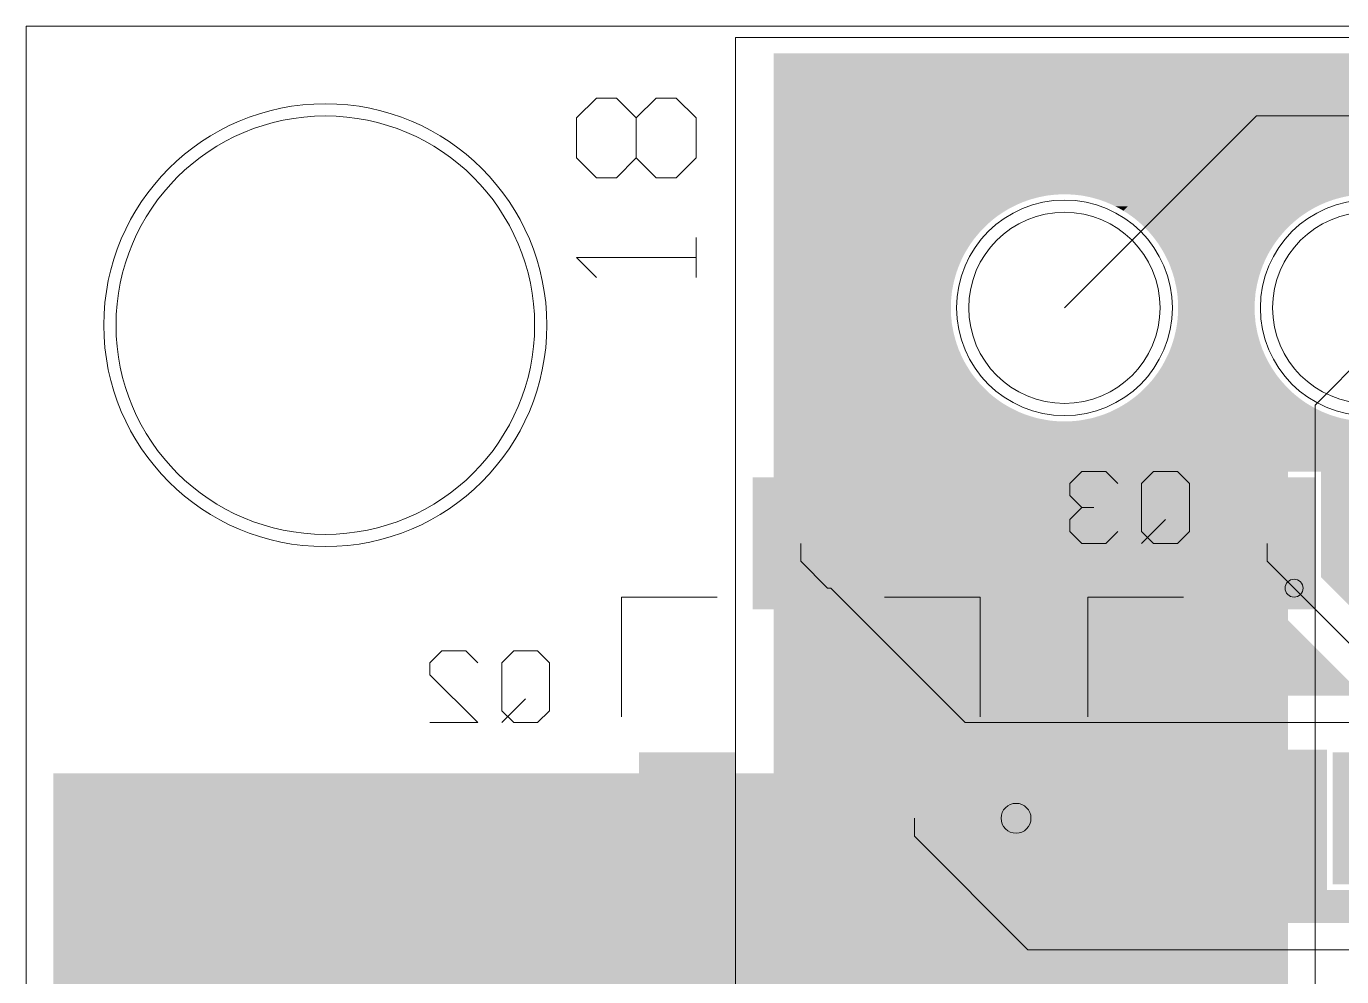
# Model space of a CAD drawing. Header units: millimetres. Extents: x 0 to 210, y 0 to 297.
# Drawn here: x 78.56 to 89.56, y 222.2 to 230.15 of the extents above; entities that cross this region are included whole.
import ezdxf

# ---------------------------------------------------------------- set-up
doc = ezdxf.new("R2010")
doc.units = ezdxf.units.MM
for name, pattern in [('K5LT32768', [0]), ('K5LT32769', [0]), ('K5LT32770', [0]), ('K5LT32771', [0]), ('K5LT32772', [0]), ('K5LT32773', [0]), ('K5LT32774', [0]), ('K5LT32775', [0])]:
    doc.linetypes.add(name, pattern=pattern)

# ---------------------------------------------------------------- blocks, each defined once
blk = doc.blocks.new('U0')
at = {"color": 7, "linetype": 'K5LT32768', "lineweight": 18}
blk.add_circle((89.165, 225.448), 0.0751, dxfattribs=at)
blk = doc.blocks.new('U24')
at = {"color": 7, "linetype": 'K5LT32768', "lineweight": 18}
blk.add_circle((87.245, 227.793), 0.8, dxfattribs=at)
blk = doc.blocks.new('U25')
at = {"color": 7, "linetype": 'K5LT32768', "lineweight": 18}
blk.add_circle((89.785, 227.793), 0.8, dxfattribs=at)
blk = doc.blocks.new('U36')
at = {"color": 7, "linetype": 'K5LT32768', "lineweight": 18}
blk.add_circle((81.065, 227.648), 1.75, dxfattribs=at)
blk = doc.blocks.new('U71')
blk.add_hatch(color=7).paths.add_polyline_path([(85.34, 226.273), (85.34, 225.373), (84.74, 225.373), (84.74, 226.273)])
blk = doc.blocks.new('U72')
blk.add_hatch(color=7).paths.add_polyline_path([(84.39, 223.973), (84.39, 223.073), (83.79, 223.073), (83.79, 223.973)])
blk = doc.blocks.new('U73')
blk.add_hatch(color=7).paths.add_polyline_path([(86.29, 223.973), (86.29, 223.073), (85.69, 223.073), (85.69, 223.973)])
blk = doc.blocks.new('U74')
blk.add_hatch(color=7).paths.add_polyline_path([(89.24, 226.273), (89.24, 225.373), (88.64, 225.373), (88.64, 226.273)])
blk = doc.blocks.new('U75')
blk.add_hatch(color=7).paths.add_polyline_path([(88.29, 223.973), (88.29, 223.073), (87.69, 223.073), (87.69, 223.973)])
blk = doc.blocks.new('U155')
at = {"color": 1, "linetype": 'K5LT32771', "lineweight": 18, "true_color": 0xff0000}
blk.add_circle((87.245, 227.793), 0.902, dxfattribs=at)
blk = doc.blocks.new('U156')
at = {"color": 1, "linetype": 'K5LT32771', "lineweight": 18, "true_color": 0xff0000}
blk.add_circle((89.785, 227.793), 0.902, dxfattribs=at)
blk = doc.blocks.new('U167')
at = {"color": 1, "linetype": 'K5LT32771', "lineweight": 18, "true_color": 0xff0000}
blk.add_circle((81.065, 227.648), 1.852, dxfattribs=at)
blk = doc.blocks.new('U174')
at = {"true_color": 0xff0000}
blk.add_hatch(color=1, dxfattribs=at).paths.add_polyline_path([(85.442, 226.375), (85.442, 225.271), (84.639, 225.271), (84.639, 226.375)])
blk = doc.blocks.new('U175')
at = {"true_color": 0xff0000}
blk.add_hatch(color=1, dxfattribs=at).paths.add_polyline_path([(84.491, 224.075), (84.491, 222.971), (83.688, 222.971), (83.688, 224.075)])
blk = doc.blocks.new('U176')
at = {"true_color": 0xff0000}
blk.add_hatch(color=1, dxfattribs=at).paths.add_polyline_path([(86.392, 224.075), (86.392, 222.971), (85.588, 222.971), (85.588, 224.075)])
blk = doc.blocks.new('U177')
at = {"true_color": 0xff0000}
blk.add_hatch(color=1, dxfattribs=at).paths.add_polyline_path([(89.342, 226.375), (89.342, 225.271), (88.538, 225.271), (88.538, 226.375)])
blk = doc.blocks.new('U178')
at = {"true_color": 0xff0000}
blk.add_hatch(color=1, dxfattribs=at).paths.add_polyline_path([(88.392, 224.075), (88.392, 222.971), (87.588, 222.971), (87.588, 224.075)])
blk = doc.blocks.new('U179')
at = {"true_color": 0xff0000}
blk.add_hatch(color=1, dxfattribs=at).paths.add_polyline_path([(90.292, 224.075), (90.292, 222.971), (89.488, 222.971), (89.488, 224.075)])
blk = doc.blocks.new('U257')
at = {"color": 3, "linetype": 'K5LT32773', "lineweight": 18, "true_color": 0x00ff00}
blk.add_circle((87.245, 227.793), 0.8, dxfattribs=at)
blk = doc.blocks.new('U258')
at = {"color": 3, "linetype": 'K5LT32773', "lineweight": 18, "true_color": 0x00ff00}
blk.add_circle((89.785, 227.793), 0.8, dxfattribs=at)
blk = doc.blocks.new('U269')
at = {"color": 3, "linetype": 'K5LT32773', "lineweight": 18, "true_color": 0x00ff00}
blk.add_circle((81.065, 227.648), 1.75, dxfattribs=at)
blk = doc.blocks.new('U321')
at = {"color": 1, "linetype": 'K5LT32771', "lineweight": 18, "true_color": 0xff0000}
blk.add_circle((87.245, 227.793), 0.902, dxfattribs=at)
blk = doc.blocks.new('U322')
at = {"color": 1, "linetype": 'K5LT32771', "lineweight": 18, "true_color": 0xff0000}
blk.add_circle((89.785, 227.793), 0.902, dxfattribs=at)
blk = doc.blocks.new('U333')
at = {"color": 1, "linetype": 'K5LT32771', "lineweight": 18, "true_color": 0xff0000}
blk.add_circle((81.065, 227.648), 1.852, dxfattribs=at)

msp = doc.modelspace()

# ---------------------------------------------------------------- hatches: boundary and pattern name
for points in [[(84.815, 229.869), (84.815, 229.923), (133.283, 229.923), (133.336, 229.869)], [(84.815, 229.623), (84.815, 229.869), (133.336, 229.869), (133.334, 229.623)], [(84.815, 229.622), (84.815, 229.623), (88.838, 229.623), (88.825, 229.622)], [(84.815, 229.623), (84.815, 229.623), (88.85, 229.623), (88.838, 229.623)], [(84.815, 229.62), (84.815, 229.622), (88.825, 229.622), (88.812, 229.62)], [(84.815, 229.617), (84.815, 229.62), (88.812, 229.62), (88.8, 229.617)], [(84.815, 229.614), (84.815, 229.617), (88.8, 229.617), (88.788, 229.614)], [(84.815, 229.61), (84.815, 229.614), (88.788, 229.614), (88.776, 229.61)], [(84.815, 229.606), (84.815, 229.61), (88.776, 229.61), (88.764, 229.606)], [(84.815, 229.601), (84.815, 229.606), (88.764, 229.606), (88.753, 229.601)], [(84.815, 229.595), (84.815, 229.601), (88.753, 229.601), (88.741, 229.595)], [(84.815, 229.589), (84.815, 229.595), (88.741, 229.595), (88.731, 229.589)], [(84.815, 229.582), (84.815, 229.589), (88.731, 229.589), (88.72, 229.582)], [(84.815, 229.574), (84.815, 229.582), (88.72, 229.582), (88.71, 229.574)], [(84.815, 229.566), (84.815, 229.574), (88.71, 229.574), (88.7, 229.566)], [(84.815, 229.557), (84.815, 229.566), (88.7, 229.566), (88.691, 229.557)], [(84.815, 228.743), (84.815, 229.557), (88.691, 229.557), (87.876, 228.743)], [(88.513, 228.743), (88.944, 229.173), (100.787, 229.173), (101.217, 228.743)], [(84.815, 228.742), (84.815, 228.743), (87.232, 228.743), (87.205, 228.742)], [(84.815, 228.74), (84.815, 228.742), (87.205, 228.742), (87.179, 228.74)], [(84.815, 228.738), (84.815, 228.74), (87.179, 228.74), (87.152, 228.738)], [(84.815, 228.735), (84.815, 228.738), (87.152, 228.738), (87.125, 228.735)], [(84.815, 228.732), (84.815, 228.735), (87.125, 228.735), (87.099, 228.732)], [(84.815, 228.727), (84.815, 228.732), (87.099, 228.732), (87.073, 228.727)], [(84.815, 228.722), (84.815, 228.727), (87.073, 228.727), (87.047, 228.722)], [(84.815, 228.716), (84.815, 228.722), (87.047, 228.722), (87.021, 228.716)], [(84.815, 228.709), (84.815, 228.716), (87.021, 228.716), (86.995, 228.709)], [(84.815, 228.702), (84.815, 228.709), (86.995, 228.709), (86.969, 228.702)], [(84.815, 228.694), (84.815, 228.702), (86.969, 228.702), (86.944, 228.694)], [(84.815, 228.685), (84.815, 228.694), (86.944, 228.694), (86.919, 228.685)], [(84.815, 228.676), (84.815, 228.685), (86.919, 228.685), (86.894, 228.676)], [(84.815, 228.665), (84.815, 228.676), (86.894, 228.676), (86.869, 228.665)], [(84.815, 228.655), (84.815, 228.665), (86.869, 228.665), (86.845, 228.655)], [(84.815, 228.643), (84.815, 228.655), (86.845, 228.655), (86.821, 228.643)], [(87.285, 228.742), (87.259, 228.743), (87.876, 228.743), (87.876, 228.742)], [(87.312, 228.74), (87.285, 228.742), (87.876, 228.742), (87.874, 228.74)], [(87.338, 228.738), (87.312, 228.74), (87.874, 228.74), (87.872, 228.738)], [(87.365, 228.735), (87.338, 228.738), (87.872, 228.738), (87.869, 228.735)], [(87.391, 228.732), (87.365, 228.735), (87.869, 228.735), (87.865, 228.732)], [(87.417, 228.727), (87.391, 228.732), (87.865, 228.732), (87.861, 228.727)], [(87.443, 228.722), (87.417, 228.727), (87.861, 228.727), (87.856, 228.722)], [(87.47, 228.716), (87.443, 228.722), (87.856, 228.722), (87.85, 228.716)], [(87.495, 228.709), (87.47, 228.716), (87.85, 228.716), (87.843, 228.709)], [(87.521, 228.702), (87.495, 228.709), (87.843, 228.709), (87.836, 228.702)], [(87.546, 228.694), (87.521, 228.702), (87.836, 228.702), (87.828, 228.694)], [(87.571, 228.685), (87.546, 228.694), (87.828, 228.694), (87.819, 228.685)], [(87.596, 228.676), (87.571, 228.685), (87.819, 228.685), (87.809, 228.676)], [(87.621, 228.665), (87.596, 228.676), (87.809, 228.676), (87.799, 228.665)], [(87.645, 228.655), (87.621, 228.665), (87.799, 228.665), (87.788, 228.655)], [(87.669, 228.643), (87.645, 228.655), (87.788, 228.655), (87.777, 228.643)], [(88.413, 228.643), (88.425, 228.655), (89.385, 228.655), (89.361, 228.643)], [(88.425, 228.655), (88.436, 228.665), (89.409, 228.665), (89.385, 228.655)], [(88.436, 228.665), (88.446, 228.676), (89.434, 228.676), (89.409, 228.665)], [(88.446, 228.676), (88.456, 228.685), (89.459, 228.685), (89.434, 228.676)], [(88.456, 228.685), (88.465, 228.694), (89.484, 228.694), (89.459, 228.685)], [(88.465, 228.694), (88.473, 228.702), (89.509, 228.702), (89.484, 228.694)], [(88.473, 228.702), (88.48, 228.709), (89.535, 228.709), (89.509, 228.702)], [(88.48, 228.709), (88.487, 228.716), (89.561, 228.716), (89.535, 228.709)], [(88.487, 228.716), (88.492, 228.722), (89.587, 228.722), (89.561, 228.716)], [(88.492, 228.722), (88.498, 228.727), (89.613, 228.727), (89.587, 228.722)], [(88.498, 228.727), (88.502, 228.732), (89.639, 228.732), (89.613, 228.727)], [(88.502, 228.732), (88.506, 228.735), (89.665, 228.735), (89.639, 228.732)], [(88.506, 228.735), (88.509, 228.738), (89.692, 228.738), (89.665, 228.735)], [(88.509, 228.738), (88.511, 228.74), (89.719, 228.74), (89.692, 228.738)], [(88.511, 228.74), (88.513, 228.742), (89.745, 228.742), (89.719, 228.74)], [(88.513, 228.742), (88.513, 228.743), (89.772, 228.743), (89.745, 228.742)], [(84.815, 228.631), (84.815, 228.643), (86.821, 228.643), (86.797, 228.631)], [(84.815, 228.618), (84.815, 228.631), (86.797, 228.631), (86.774, 228.618)], [(84.815, 228.604), (84.815, 228.618), (86.774, 228.618), (86.751, 228.604)], [(84.815, 228.59), (84.815, 228.604), (86.751, 228.604), (86.728, 228.59)], [(84.815, 228.575), (84.815, 228.59), (86.728, 228.59), (86.706, 228.575)], [(84.815, 228.56), (84.815, 228.575), (86.706, 228.575), (86.684, 228.56)], [(84.815, 228.544), (84.815, 228.56), (86.684, 228.56), (86.663, 228.544)], [(84.815, 228.527), (84.815, 228.544), (86.663, 228.544), (86.642, 228.527)], [(87.693, 228.631), (87.669, 228.643), (87.777, 228.643), (87.764, 228.631)], [(87.716, 228.618), (87.693, 228.631), (87.764, 228.631), (87.752, 228.618)], [(87.739, 228.605), (87.716, 228.618), (87.752, 228.618)], [(88.298, 228.527), (88.314, 228.544), (89.203, 228.544), (89.182, 228.527)], [(88.314, 228.544), (88.33, 228.56), (89.224, 228.56), (89.203, 228.544)], [(88.33, 228.56), (88.346, 228.575), (89.246, 228.575), (89.224, 228.56)], [(88.346, 228.575), (88.361, 228.59), (89.268, 228.59), (89.246, 228.575)], [(88.361, 228.59), (88.375, 228.604), (89.291, 228.604), (89.268, 228.59)], [(88.375, 228.604), (88.388, 228.618), (89.314, 228.618), (89.291, 228.604)], [(88.388, 228.618), (88.401, 228.631), (89.337, 228.631), (89.314, 228.618)], [(88.401, 228.631), (88.413, 228.643), (89.361, 228.643), (89.337, 228.631)], [(84.815, 228.51), (84.815, 228.527), (86.642, 228.527), (86.622, 228.51)], [(84.815, 228.492), (84.815, 228.51), (86.622, 228.51), (86.602, 228.492)], [(84.815, 228.474), (84.815, 228.492), (86.602, 228.492), (86.583, 228.474)], [(84.815, 228.455), (84.815, 228.474), (86.583, 228.474), (86.564, 228.455)], [(84.815, 228.436), (84.815, 228.455), (86.564, 228.455), (86.546, 228.436)], [(84.815, 228.416), (84.815, 228.436), (86.546, 228.436), (86.528, 228.416)], [(88.186, 228.416), (88.206, 228.436), (89.086, 228.436), (89.068, 228.416)], [(88.206, 228.436), (88.226, 228.455), (89.104, 228.455), (89.086, 228.436)], [(88.226, 228.455), (88.245, 228.474), (89.123, 228.474), (89.104, 228.455)], [(88.245, 228.474), (88.263, 228.492), (89.142, 228.492), (89.123, 228.474)], [(88.263, 228.492), (88.281, 228.51), (89.162, 228.51), (89.142, 228.492)], [(88.281, 228.51), (88.298, 228.527), (89.182, 228.527), (89.162, 228.51)], [(84.815, 228.395), (84.815, 228.416), (86.528, 228.416), (86.511, 228.395)], [(84.815, 228.375), (84.815, 228.395), (86.511, 228.395), (86.494, 228.375)], [(84.815, 228.353), (84.815, 228.375), (86.494, 228.375), (86.478, 228.353)], [(84.815, 228.332), (84.815, 228.353), (86.478, 228.353), (86.462, 228.332)], [(84.815, 228.309), (84.815, 228.332), (86.462, 228.332), (86.448, 228.309)], [(88.08, 228.309), (88.102, 228.332), (89.003, 228.332), (88.988, 228.309)], [(88.102, 228.332), (88.124, 228.353), (89.018, 228.353), (89.003, 228.332)], [(88.124, 228.353), (88.145, 228.375), (89.034, 228.375), (89.018, 228.353)], [(88.145, 228.375), (88.166, 228.395), (89.051, 228.395), (89.034, 228.375)], [(88.166, 228.395), (88.186, 228.416), (89.068, 228.416), (89.051, 228.395)], [(84.815, 228.287), (84.815, 228.309), (86.448, 228.309), (86.434, 228.287)], [(84.815, 228.264), (84.815, 228.287), (86.434, 228.287), (86.42, 228.264)], [(84.815, 228.241), (84.815, 228.264), (86.42, 228.264), (86.407, 228.241)], [(84.815, 228.217), (84.815, 228.241), (86.407, 228.241), (86.395, 228.217)], [(84.815, 228.193), (84.815, 228.217), (86.395, 228.217), (86.383, 228.193)], [(88.057, 228.286), (88.058, 228.287), (88.974, 228.287), (88.973, 228.286)], [(88.07, 228.264), (88.057, 228.286), (88.973, 228.286), (88.96, 228.264)], [(88.058, 228.287), (88.08, 228.309), (88.988, 228.309), (88.974, 228.287)], [(88.083, 228.241), (88.07, 228.264), (88.96, 228.264), (88.947, 228.241)], [(88.095, 228.217), (88.083, 228.241), (88.947, 228.241), (88.935, 228.217)], [(88.107, 228.193), (88.095, 228.217), (88.935, 228.217), (88.923, 228.193)], [(84.815, 228.169), (84.815, 228.193), (86.383, 228.193), (86.373, 228.169)], [(84.815, 228.144), (84.815, 228.169), (86.373, 228.169), (86.362, 228.144)], [(84.815, 228.119), (84.815, 228.144), (86.362, 228.144), (86.353, 228.119)], [(84.815, 228.094), (84.815, 228.119), (86.353, 228.119), (86.344, 228.094)], [(88.118, 228.169), (88.107, 228.193), (88.923, 228.193), (88.913, 228.169)], [(88.128, 228.144), (88.118, 228.169), (88.913, 228.169), (88.902, 228.144)], [(88.137, 228.119), (88.128, 228.144), (88.902, 228.144), (88.893, 228.119)], [(88.146, 228.094), (88.137, 228.119), (88.893, 228.119), (88.884, 228.094)], [(84.815, 228.069), (84.815, 228.094), (86.344, 228.094), (86.336, 228.069)], [(84.815, 228.043), (84.815, 228.069), (86.336, 228.069), (86.329, 228.043)], [(84.815, 228.017), (84.815, 228.043), (86.329, 228.043), (86.322, 228.017)], [(84.815, 227.991), (84.815, 228.017), (86.322, 228.017), (86.316, 227.991)], [(84.815, 227.965), (84.815, 227.991), (86.316, 227.991), (86.311, 227.965)], [(88.154, 228.069), (88.146, 228.094), (88.884, 228.094), (88.876, 228.069)], [(88.162, 228.043), (88.154, 228.069), (88.876, 228.069), (88.869, 228.043)], [(88.168, 228.017), (88.162, 228.043), (88.869, 228.043), (88.862, 228.017)], [(88.174, 227.991), (88.168, 228.017), (88.862, 228.017), (88.856, 227.991)], [(88.18, 227.965), (88.174, 227.991), (88.856, 227.991), (88.851, 227.965)], [(84.815, 227.939), (84.815, 227.965), (86.311, 227.965), (86.306, 227.939)], [(84.815, 227.912), (84.815, 227.939), (86.306, 227.939), (86.302, 227.912)], [(84.815, 227.886), (84.815, 227.912), (86.302, 227.912), (86.3, 227.886)], [(84.815, 227.859), (84.815, 227.886), (86.3, 227.886), (86.297, 227.859)], [(88.184, 227.939), (88.18, 227.965), (88.851, 227.965), (88.846, 227.939)], [(88.188, 227.912), (88.184, 227.939), (88.846, 227.939), (88.842, 227.912)], [(88.191, 227.886), (88.188, 227.912), (88.842, 227.912), (88.84, 227.886)], [(88.193, 227.859), (88.191, 227.886), (88.84, 227.886), (88.837, 227.859)], [(84.815, 227.833), (84.815, 227.859), (86.297, 227.859), (86.296, 227.833)], [(84.815, 227.806), (84.815, 227.833), (86.296, 227.833), (86.295, 227.806)], [(84.815, 227.78), (84.815, 227.806), (86.295, 227.806), (86.295, 227.78)], [(84.815, 227.753), (84.815, 227.78), (86.295, 227.78), (86.296, 227.753)], [(88.194, 227.833), (88.193, 227.859), (88.837, 227.859), (88.836, 227.833)], [(88.195, 227.806), (88.194, 227.833), (88.836, 227.833), (88.835, 227.806)], [(88.194, 227.753), (88.195, 227.78), (88.835, 227.78), (88.836, 227.753)], [(88.195, 227.78), (88.195, 227.806), (88.835, 227.806), (88.835, 227.78)], [(84.815, 227.726), (84.815, 227.753), (86.296, 227.753), (86.297, 227.726)], [(84.815, 227.7), (84.815, 227.726), (86.297, 227.726), (86.3, 227.7)], [(84.815, 227.673), (84.815, 227.7), (86.3, 227.7), (86.302, 227.673)], [(84.815, 227.647), (84.815, 227.673), (86.302, 227.673), (86.306, 227.647)], [(88.184, 227.647), (88.188, 227.673), (88.842, 227.673), (88.846, 227.647)], [(88.188, 227.673), (88.191, 227.7), (88.84, 227.7), (88.842, 227.673)], [(88.191, 227.7), (88.193, 227.726), (88.837, 227.726), (88.84, 227.7)], [(88.193, 227.726), (88.194, 227.753), (88.836, 227.753), (88.837, 227.726)], [(84.815, 227.621), (84.815, 227.647), (86.306, 227.647), (86.311, 227.621)], [(84.815, 227.594), (84.815, 227.621), (86.311, 227.621), (86.316, 227.594)], [(84.815, 227.568), (84.815, 227.594), (86.316, 227.594), (86.322, 227.568)], [(84.815, 227.543), (84.815, 227.568), (86.322, 227.568), (86.329, 227.543)], [(88.162, 227.543), (88.168, 227.568), (88.862, 227.568), (88.869, 227.543)], [(88.168, 227.568), (88.174, 227.594), (88.856, 227.594), (88.862, 227.568)], [(88.174, 227.594), (88.18, 227.621), (88.851, 227.621), (88.856, 227.594)], [(88.18, 227.621), (88.184, 227.647), (88.846, 227.647), (88.851, 227.621)], [(84.815, 227.517), (84.815, 227.543), (86.329, 227.543), (86.336, 227.517)], [(84.815, 227.492), (84.815, 227.517), (86.336, 227.517), (86.344, 227.492)], [(84.815, 227.466), (84.815, 227.492), (86.344, 227.492), (86.353, 227.466)], [(84.815, 227.441), (84.815, 227.466), (86.353, 227.466), (86.362, 227.441)], [(84.815, 227.417), (84.815, 227.441), (86.362, 227.441), (86.373, 227.417)], [(88.118, 227.417), (88.128, 227.441), (88.902, 227.441), (88.913, 227.417)], [(88.128, 227.441), (88.137, 227.466), (88.893, 227.466), (88.902, 227.441)], [(88.137, 227.466), (88.146, 227.492), (88.884, 227.492), (88.893, 227.466)], [(88.146, 227.492), (88.154, 227.517), (88.876, 227.517), (88.884, 227.492)], [(88.154, 227.517), (88.162, 227.543), (88.869, 227.543), (88.876, 227.517)], [(84.815, 227.393), (84.815, 227.417), (86.373, 227.417), (86.383, 227.393)], [(84.815, 227.369), (84.815, 227.393), (86.383, 227.393), (86.395, 227.369)], [(84.815, 227.345), (84.815, 227.369), (86.395, 227.369), (86.407, 227.345)], [(84.815, 227.322), (84.815, 227.345), (86.407, 227.345), (86.42, 227.322)], [(88.07, 227.322), (88.083, 227.345), (88.947, 227.345), (88.96, 227.322)], [(88.083, 227.345), (88.095, 227.369), (88.935, 227.369), (88.947, 227.345)], [(88.095, 227.369), (88.107, 227.393), (88.923, 227.393), (88.935, 227.369)], [(88.107, 227.393), (88.118, 227.417), (88.913, 227.417), (88.923, 227.393)], [(84.815, 227.299), (84.815, 227.322), (86.42, 227.322), (86.434, 227.299)], [(84.815, 227.276), (84.815, 227.299), (86.434, 227.299), (86.448, 227.276)], [(84.815, 227.254), (84.815, 227.276), (86.448, 227.276), (86.462, 227.254)], [(84.815, 227.232), (84.815, 227.254), (86.462, 227.254), (86.478, 227.232)], [(84.815, 227.211), (84.815, 227.232), (86.478, 227.232), (86.494, 227.211)], [(87.996, 227.211), (88.012, 227.232), (89.018, 227.232), (89.034, 227.211)], [(88.012, 227.232), (88.028, 227.254), (89.003, 227.254), (89.018, 227.232)], [(88.028, 227.254), (88.042, 227.276), (88.988, 227.276), (89.003, 227.254)], [(88.042, 227.276), (88.057, 227.299), (88.974, 227.299), (88.988, 227.276)], [(88.057, 227.299), (88.07, 227.322), (88.96, 227.322), (88.974, 227.299)], [(84.815, 227.19), (84.815, 227.211), (86.494, 227.211), (86.511, 227.19)], [(84.815, 227.17), (84.815, 227.19), (86.511, 227.19), (86.528, 227.17)], [(84.815, 227.15), (84.815, 227.17), (86.528, 227.17), (86.546, 227.15)], [(84.815, 227.131), (84.815, 227.15), (86.546, 227.15), (86.564, 227.131)], [(84.815, 227.112), (84.815, 227.131), (86.564, 227.131), (86.583, 227.112)], [(84.815, 227.093), (84.815, 227.112), (86.583, 227.112), (86.602, 227.093)], [(87.888, 227.093), (87.907, 227.112), (89.123, 227.112), (89.142, 227.093)], [(87.907, 227.112), (87.926, 227.131), (89.104, 227.131), (89.123, 227.112)], [(87.926, 227.131), (87.945, 227.15), (89.086, 227.15), (89.104, 227.131)], [(87.945, 227.15), (87.962, 227.17), (89.068, 227.17), (89.086, 227.15)], [(87.962, 227.17), (87.98, 227.19), (89.051, 227.19), (89.068, 227.17)], [(87.98, 227.19), (87.996, 227.211), (89.034, 227.211), (89.051, 227.19)], [(84.815, 227.075), (84.815, 227.093), (86.602, 227.093), (86.622, 227.075)], [(84.815, 227.058), (84.815, 227.075), (86.622, 227.075), (86.642, 227.058)], [(84.815, 227.042), (84.815, 227.058), (86.642, 227.058), (86.663, 227.042)], [(84.815, 227.026), (84.815, 227.042), (86.663, 227.042), (86.684, 227.026)], [(84.815, 227.01), (84.815, 227.026), (86.684, 227.026), (86.706, 227.01)], [(84.815, 226.995), (84.815, 227.01), (86.706, 227.01), (86.728, 226.995)], [(87.762, 226.995), (87.784, 227.01), (89.246, 227.01), (89.268, 226.995)], [(87.784, 227.01), (87.806, 227.026), (89.224, 227.026), (89.246, 227.01)], [(87.806, 227.026), (87.827, 227.042), (89.203, 227.042), (89.224, 227.026)], [(87.827, 227.042), (87.848, 227.058), (89.182, 227.058), (89.203, 227.042)], [(87.848, 227.058), (87.868, 227.075), (89.162, 227.075), (89.182, 227.058)], [(87.868, 227.075), (87.888, 227.093), (89.142, 227.093), (89.162, 227.075)], [(84.815, 226.981), (84.815, 226.995), (86.728, 226.995), (86.751, 226.981)], [(84.815, 226.968), (84.815, 226.981), (86.751, 226.981), (86.774, 226.968)], [(84.815, 226.955), (84.815, 226.968), (86.774, 226.968), (86.797, 226.955)], [(84.815, 226.943), (84.815, 226.955), (86.797, 226.955), (86.821, 226.943)], [(84.815, 226.931), (84.815, 226.943), (86.821, 226.943), (86.845, 226.931)], [(84.815, 226.92), (84.815, 226.931), (86.845, 226.931), (86.869, 226.92)], [(84.815, 226.91), (84.815, 226.92), (86.869, 226.92), (86.894, 226.91)], [(84.815, 226.9), (84.815, 226.91), (86.894, 226.91), (86.919, 226.9)], [(84.815, 226.892), (84.815, 226.9), (86.919, 226.9), (86.944, 226.892)], [(84.815, 226.884), (84.815, 226.892), (86.944, 226.892), (86.969, 226.884)], [(87.521, 226.884), (87.546, 226.892), (89.484, 226.892), (89.509, 226.884)], [(87.546, 226.892), (87.571, 226.9), (89.459, 226.9), (89.484, 226.892)], [(87.571, 226.9), (87.596, 226.91), (89.434, 226.91), (89.459, 226.9)], [(87.596, 226.91), (87.621, 226.92), (89.409, 226.92), (89.434, 226.91)], [(87.621, 226.92), (87.645, 226.931), (89.385, 226.931), (89.409, 226.92)], [(87.645, 226.931), (87.669, 226.943), (89.361, 226.943), (89.385, 226.931)], [(87.669, 226.943), (87.693, 226.955), (89.337, 226.955), (89.361, 226.943)], [(87.693, 226.955), (87.716, 226.968), (89.314, 226.968), (89.337, 226.955)], [(87.716, 226.968), (87.739, 226.981), (89.291, 226.981), (89.314, 226.968)], [(87.739, 226.981), (87.762, 226.995), (89.268, 226.995), (89.291, 226.981)], [(84.815, 226.876), (84.815, 226.884), (86.969, 226.884), (86.995, 226.876)], [(84.815, 226.869), (84.815, 226.876), (86.995, 226.876), (87.021, 226.869)], [(84.815, 226.864), (84.815, 226.869), (87.021, 226.869), (87.047, 226.864)], [(84.815, 226.859), (84.815, 226.864), (87.047, 226.864), (87.073, 226.859)], [(84.815, 226.854), (84.815, 226.859), (87.073, 226.859), (87.099, 226.854)], [(84.815, 226.85), (84.815, 226.854), (87.099, 226.854), (87.125, 226.85)], [(84.815, 226.847), (84.815, 226.85), (87.125, 226.85), (87.152, 226.847)], [(84.815, 226.845), (84.815, 226.847), (87.152, 226.847), (87.179, 226.845)], [(84.815, 226.844), (84.815, 226.845), (87.179, 226.845), (87.205, 226.844)], [(84.815, 226.843), (84.815, 226.844), (87.205, 226.844), (87.232, 226.843)], [(84.815, 226.423), (84.815, 226.843), (92.1, 226.843), (92.1, 226.423)], [(87.259, 226.843), (87.285, 226.844), (89.745, 226.844), (89.772, 226.843)], [(87.285, 226.844), (87.312, 226.845), (89.719, 226.845), (89.745, 226.844)], [(87.312, 226.845), (87.338, 226.847), (89.692, 226.847), (89.719, 226.845)], [(87.338, 226.847), (87.365, 226.85), (89.665, 226.85), (89.692, 226.847)], [(87.365, 226.85), (87.391, 226.854), (89.639, 226.854), (89.665, 226.85)], [(87.391, 226.854), (87.417, 226.859), (89.613, 226.859), (89.639, 226.854)], [(87.417, 226.859), (87.443, 226.864), (89.587, 226.864), (89.613, 226.859)], [(87.443, 226.864), (87.47, 226.869), (89.561, 226.869), (89.587, 226.864)], [(87.47, 226.869), (87.495, 226.876), (89.535, 226.876), (89.561, 226.869)], [(87.495, 226.876), (87.521, 226.884), (89.509, 226.884), (89.535, 226.876)], [(85.49, 225.567), (85.49, 226.423), (88.49, 226.423), (88.49, 225.567)], [(89.39, 226.398), (89.39, 226.423), (92.1, 226.423), (92.1, 226.398)], [(89.39, 225.541), (89.39, 226.398), (91.515, 226.398), (91.515, 225.541)], [(89.39, 226.398), (89.39, 226.398), (92.1, 226.398), (91.515, 226.398)], [(85.834, 225.223), (85.49, 225.567), (88.49, 225.567), (88.49, 225.223)], [(89.733, 225.198), (89.39, 225.541), (91.515, 225.541), (91.515, 225.198)], [(84.815, 224.199), (84.815, 225.223), (85.197, 225.223), (86.221, 224.199)], [(86.418, 224.639), (85.834, 225.223), (89.072, 225.223), (89.656, 224.639)], [(86.427, 224.63), (86.418, 224.639), (89.656, 224.639), (89.665, 224.63)], [(86.433, 224.624), (86.427, 224.63), (89.665, 224.63), (89.672, 224.624)], [(86.443, 224.614), (86.433, 224.624), (89.672, 224.624), (89.673, 224.614)], [(86.509, 224.548), (86.443, 224.614), (89.673, 224.614), (89.642, 224.548)], [(84.815, 224.123), (84.815, 224.199), (86.221, 224.199), (86.19, 224.123)], [(84.815, 223.898), (84.815, 224.123), (85.54, 224.123), (85.54, 223.898)], [(86.44, 223.65), (86.44, 224.098), (87.436, 224.098), (87.436, 223.65)], [(88.544, 223.65), (88.544, 224.098), (89.44, 224.098), (89.44, 223.65)], [(78.79, 223.65), (78.79, 223.898), (83.536, 223.898), (83.536, 223.65)], [(84.644, 223.65), (84.644, 223.898), (85.54, 223.898), (85.54, 223.65)], [(78.79, 223.396), (78.79, 223.65), (85.54, 223.65), (85.54, 223.396)], [(86.44, 223.396), (86.44, 223.65), (89.44, 223.65), (89.44, 223.396)], [(78.79, 222.819), (78.79, 223.396), (83.536, 223.396), (83.536, 222.819)], [(83.963, 222.819), (83.963, 223.396), (84.217, 223.396), (84.217, 222.819)], [(84.644, 222.923), (84.644, 223.396), (85.54, 223.396), (85.54, 222.923)], [(86.44, 223.241), (86.44, 223.396), (87.436, 223.396), (87.436, 223.241)], [(87.863, 222.819), (87.863, 223.396), (88.117, 223.396), (88.117, 222.819)], [(88.544, 222.923), (88.544, 223.396), (89.44, 223.396), (89.44, 222.923)], [(86.862, 222.819), (86.44, 223.241), (87.436, 223.241), (87.436, 222.819)], [(84.644, 222.819), (84.644, 222.923), (86.122, 222.923), (86.226, 222.819)], [(88.544, 222.898), (88.544, 222.923), (91.515, 222.923), (91.515, 222.898)], [(88.544, 222.89), (88.544, 222.898), (96.299, 222.898), (96.291, 222.89)], [(88.544, 222.878), (88.544, 222.89), (96.291, 222.89), (96.281, 222.878)], [(88.544, 222.866), (88.544, 222.878), (96.281, 222.878), (96.272, 222.866)], [(88.544, 222.853), (88.544, 222.866), (96.272, 222.866), (96.263, 222.853)], [(88.544, 222.84), (88.544, 222.853), (96.263, 222.853), (96.255, 222.84)], [(88.544, 222.827), (88.544, 222.84), (96.255, 222.84), (96.248, 222.827)], [(88.544, 222.819), (88.544, 222.827), (96.248, 222.827), (96.244, 222.819)], [(78.79, 222.264), (78.79, 222.819), (86.226, 222.819), (86.781, 222.264)], [(86.868, 222.813), (86.862, 222.819), (96.244, 222.819), (96.241, 222.813)], [(86.882, 222.799), (86.868, 222.813), (96.241, 222.813), (96.235, 222.799)], [(86.896, 222.785), (86.882, 222.799), (96.235, 222.799), (96.23, 222.785)], [(86.911, 222.771), (86.896, 222.785), (96.23, 222.785), (96.225, 222.771)], [(86.925, 222.756), (86.911, 222.771), (96.225, 222.771), (96.22, 222.756)], [(86.94, 222.741), (86.925, 222.756), (96.22, 222.756), (96.217, 222.741)], [(86.955, 222.726), (86.94, 222.741), (96.217, 222.741), (96.214, 222.726)], [(86.97, 222.711), (86.955, 222.726), (96.214, 222.726), (96.212, 222.711)], [(86.985, 222.696), (86.97, 222.711), (96.212, 222.711), (96.211, 222.696)], [(87.001, 222.681), (86.985, 222.696), (96.211, 222.696), (96.21, 222.681)], [(87.016, 222.666), (87.001, 222.681), (96.21, 222.681), (96.21, 222.666)], [(87.031, 222.65), (87.016, 222.666), (96.21, 222.666), (96.211, 222.65)], [(87.033, 222.648), (87.031, 222.65), (96.211, 222.65), (96.211, 222.648)], [(78.79, 222.255), (78.79, 222.264), (86.781, 222.264), (86.79, 222.255)], [(78.79, 222.247), (78.79, 222.255), (86.79, 222.255), (86.8, 222.247)], [(78.79, 222.24), (78.79, 222.247), (86.8, 222.247), (86.81, 222.24)], [(78.79, 222.232), (78.79, 222.24), (86.81, 222.24), (86.82, 222.232)], [(78.79, 222.226), (78.79, 222.232), (86.82, 222.232), (86.831, 222.226)], [(78.79, 222.22), (78.79, 222.226), (86.831, 222.226), (86.842, 222.22)], [(78.79, 222.215), (78.79, 222.22), (86.842, 222.22), (86.854, 222.215)], [(78.79, 222.211), (78.79, 222.215), (86.854, 222.215), (86.866, 222.211)], [(78.79, 222.207), (78.79, 222.211), (86.866, 222.211), (86.878, 222.207)], [(78.79, 222.203), (78.79, 222.207), (86.878, 222.207), (86.89, 222.203)], [(78.79, 222.201), (78.79, 222.203), (86.89, 222.203), (86.902, 222.201)], [(78.79, 222.199), (78.79, 222.201), (86.902, 222.201), (86.915, 222.199)], [(78.79, 222.198), (78.79, 222.199), (86.915, 222.199), (86.927, 222.198)], [(78.79, 222.198), (78.79, 222.198), (86.927, 222.198), (86.94, 222.198)]]:
    msp.add_hatch(color=7).paths.add_polyline_path(points)
at = {"true_color": 0x00ff00}
for points in [[(84.815, 229.869), (84.815, 229.923), (133.283, 229.923), (133.336, 229.869)], [(84.815, 229.448), (84.815, 229.869), (133.336, 229.869), (133.333, 229.448)], [(84.815, 229.447), (84.815, 229.448), (93.743, 229.448), (93.73, 229.447)], [(84.815, 229.448), (84.815, 229.448), (93.755, 229.448), (93.743, 229.448)], [(84.815, 229.445), (84.815, 229.447), (93.73, 229.447), (93.717, 229.445)], [(84.815, 229.442), (84.815, 229.445), (93.717, 229.445), (93.705, 229.442)], [(84.815, 229.439), (84.815, 229.442), (93.705, 229.442), (93.693, 229.439)], [(84.815, 229.436), (84.815, 229.439), (93.693, 229.439), (93.681, 229.436)], [(84.815, 229.431), (84.815, 229.436), (93.681, 229.436), (93.669, 229.431)], [(84.815, 229.426), (84.815, 229.431), (93.669, 229.431), (93.658, 229.426)], [(84.815, 229.42), (84.815, 229.426), (93.658, 229.426), (93.646, 229.42)], [(84.815, 229.414), (84.815, 229.42), (93.646, 229.42), (93.636, 229.414)], [(84.815, 229.407), (84.815, 229.414), (93.636, 229.414), (93.625, 229.407)], [(84.815, 229.399), (84.815, 229.407), (93.625, 229.407), (93.615, 229.399)], [(84.815, 229.391), (84.815, 229.399), (93.615, 229.399), (93.605, 229.391)], [(84.815, 229.382), (84.815, 229.391), (93.605, 229.391), (93.596, 229.382)], [(84.815, 228.743), (84.815, 229.382), (93.596, 229.382), (92.956, 228.743)], [(84.815, 228.742), (84.815, 228.743), (87.232, 228.743), (87.205, 228.742)], [(84.815, 228.74), (84.815, 228.742), (87.205, 228.742), (87.179, 228.74)], [(84.815, 228.738), (84.815, 228.74), (87.179, 228.74), (87.152, 228.738)], [(84.815, 228.735), (84.815, 228.738), (87.152, 228.738), (87.125, 228.735)], [(84.815, 228.732), (84.815, 228.735), (87.125, 228.735), (87.099, 228.732)], [(84.815, 228.727), (84.815, 228.732), (87.099, 228.732), (87.073, 228.727)], [(84.815, 228.722), (84.815, 228.727), (87.073, 228.727), (87.047, 228.722)], [(84.815, 228.716), (84.815, 228.722), (87.047, 228.722), (87.021, 228.716)], [(84.815, 228.709), (84.815, 228.716), (87.021, 228.716), (86.995, 228.709)], [(84.815, 228.702), (84.815, 228.709), (86.995, 228.709), (86.969, 228.702)], [(84.815, 228.694), (84.815, 228.702), (86.969, 228.702), (86.944, 228.694)], [(84.815, 228.685), (84.815, 228.694), (86.944, 228.694), (86.919, 228.685)], [(84.815, 228.676), (84.815, 228.685), (86.919, 228.685), (86.894, 228.676)], [(84.815, 228.665), (84.815, 228.676), (86.894, 228.676), (86.869, 228.665)], [(84.815, 228.655), (84.815, 228.665), (86.869, 228.665), (86.845, 228.655)], [(84.815, 228.643), (84.815, 228.655), (86.845, 228.655), (86.821, 228.643)], [(87.285, 228.742), (87.259, 228.743), (89.772, 228.743), (89.745, 228.742)], [(87.312, 228.74), (87.285, 228.742), (89.745, 228.742), (89.719, 228.74)], [(87.338, 228.738), (87.312, 228.74), (89.719, 228.74), (89.692, 228.738)], [(87.365, 228.735), (87.338, 228.738), (89.692, 228.738), (89.665, 228.735)], [(87.391, 228.732), (87.365, 228.735), (89.665, 228.735), (89.639, 228.732)], [(87.417, 228.727), (87.391, 228.732), (89.639, 228.732), (89.613, 228.727)], [(87.443, 228.722), (87.417, 228.727), (89.613, 228.727), (89.587, 228.722)], [(87.47, 228.716), (87.443, 228.722), (89.587, 228.722), (89.561, 228.716)], [(87.495, 228.709), (87.47, 228.716), (89.561, 228.716), (89.535, 228.709)], [(87.521, 228.702), (87.495, 228.709), (89.535, 228.709), (89.509, 228.702)], [(87.546, 228.694), (87.521, 228.702), (89.509, 228.702), (89.484, 228.694)], [(87.571, 228.685), (87.546, 228.694), (89.484, 228.694), (89.459, 228.685)], [(87.596, 228.676), (87.571, 228.685), (89.459, 228.685), (89.434, 228.676)], [(87.621, 228.665), (87.596, 228.676), (89.434, 228.676), (89.409, 228.665)], [(87.645, 228.655), (87.621, 228.665), (89.409, 228.665), (89.385, 228.655)], [(87.669, 228.643), (87.645, 228.655), (89.385, 228.655), (89.361, 228.643)], [(84.815, 228.631), (84.815, 228.643), (86.821, 228.643), (86.797, 228.631)], [(84.815, 228.618), (84.815, 228.631), (86.797, 228.631), (86.774, 228.618)], [(84.815, 228.604), (84.815, 228.618), (86.774, 228.618), (86.751, 228.604)], [(84.815, 228.59), (84.815, 228.604), (86.751, 228.604), (86.728, 228.59)], [(84.815, 228.575), (84.815, 228.59), (86.728, 228.59), (86.706, 228.575)], [(84.815, 228.56), (84.815, 228.575), (86.706, 228.575), (86.684, 228.56)], [(84.815, 228.544), (84.815, 228.56), (86.684, 228.56), (86.663, 228.544)], [(84.815, 228.527), (84.815, 228.544), (86.663, 228.544), (86.642, 228.527)], [(87.693, 228.631), (87.669, 228.643), (89.361, 228.643), (89.337, 228.631)], [(87.716, 228.618), (87.693, 228.631), (89.337, 228.631), (89.314, 228.618)], [(87.739, 228.604), (87.716, 228.618), (89.314, 228.618), (89.291, 228.604)], [(87.762, 228.59), (87.739, 228.604), (89.291, 228.604), (89.268, 228.59)], [(87.784, 228.575), (87.762, 228.59), (89.268, 228.59), (89.246, 228.575)], [(87.806, 228.56), (87.784, 228.575), (89.246, 228.575), (89.224, 228.56)], [(87.827, 228.544), (87.806, 228.56), (89.224, 228.56), (89.203, 228.544)], [(87.848, 228.527), (87.827, 228.544), (89.203, 228.544), (89.182, 228.527)], [(84.815, 228.51), (84.815, 228.527), (86.642, 228.527), (86.622, 228.51)], [(84.815, 228.492), (84.815, 228.51), (86.622, 228.51), (86.602, 228.492)], [(84.815, 228.474), (84.815, 228.492), (86.602, 228.492), (86.583, 228.474)], [(84.815, 228.455), (84.815, 228.474), (86.583, 228.474), (86.564, 228.455)], [(84.815, 228.436), (84.815, 228.455), (86.564, 228.455), (86.546, 228.436)], [(84.815, 228.416), (84.815, 228.436), (86.546, 228.436), (86.528, 228.416)], [(87.868, 228.51), (87.848, 228.527), (89.182, 228.527), (89.162, 228.51)], [(87.888, 228.492), (87.868, 228.51), (89.162, 228.51), (89.142, 228.492)], [(87.907, 228.474), (87.888, 228.492), (89.142, 228.492), (89.123, 228.474)], [(87.926, 228.455), (87.907, 228.474), (89.123, 228.474), (89.104, 228.455)], [(87.945, 228.436), (87.926, 228.455), (89.104, 228.455), (89.086, 228.436)], [(87.962, 228.416), (87.945, 228.436), (89.086, 228.436), (89.068, 228.416)], [(84.815, 228.395), (84.815, 228.416), (86.528, 228.416), (86.511, 228.395)], [(84.815, 228.375), (84.815, 228.395), (86.511, 228.395), (86.494, 228.375)], [(84.815, 228.353), (84.815, 228.375), (86.494, 228.375), (86.478, 228.353)], [(84.815, 228.332), (84.815, 228.353), (86.478, 228.353), (86.462, 228.332)], [(84.815, 228.309), (84.815, 228.332), (86.462, 228.332), (86.448, 228.309)], [(87.98, 228.395), (87.962, 228.416), (89.068, 228.416), (89.051, 228.395)], [(87.996, 228.375), (87.98, 228.395), (89.051, 228.395), (89.034, 228.375)], [(88.012, 228.353), (87.996, 228.375), (89.034, 228.375), (89.018, 228.353)], [(88.028, 228.332), (88.012, 228.353), (89.018, 228.353), (89.003, 228.332)], [(88.042, 228.309), (88.028, 228.332), (89.003, 228.332), (88.988, 228.309)], [(84.815, 228.287), (84.815, 228.309), (86.448, 228.309), (86.434, 228.287)], [(84.815, 228.264), (84.815, 228.287), (86.434, 228.287), (86.42, 228.264)], [(84.815, 228.241), (84.815, 228.264), (86.42, 228.264), (86.407, 228.241)], [(84.815, 228.217), (84.815, 228.241), (86.407, 228.241), (86.395, 228.217)], [(84.815, 228.193), (84.815, 228.217), (86.395, 228.217), (86.383, 228.193)], [(88.057, 228.287), (88.042, 228.309), (88.988, 228.309), (88.974, 228.287)], [(88.07, 228.264), (88.057, 228.287), (88.974, 228.287), (88.96, 228.264)], [(88.083, 228.241), (88.07, 228.264), (88.96, 228.264), (88.947, 228.241)], [(88.095, 228.217), (88.083, 228.241), (88.947, 228.241), (88.935, 228.217)], [(88.107, 228.193), (88.095, 228.217), (88.935, 228.217), (88.923, 228.193)], [(84.815, 228.169), (84.815, 228.193), (86.383, 228.193), (86.373, 228.169)], [(84.815, 228.144), (84.815, 228.169), (86.373, 228.169), (86.362, 228.144)], [(84.815, 228.119), (84.815, 228.144), (86.362, 228.144), (86.353, 228.119)], [(84.815, 228.094), (84.815, 228.119), (86.353, 228.119), (86.344, 228.094)], [(88.118, 228.169), (88.107, 228.193), (88.923, 228.193), (88.913, 228.169)], [(88.128, 228.144), (88.118, 228.169), (88.913, 228.169), (88.902, 228.144)], [(88.137, 228.119), (88.128, 228.144), (88.902, 228.144), (88.893, 228.119)], [(88.146, 228.094), (88.137, 228.119), (88.893, 228.119), (88.884, 228.094)], [(84.815, 228.069), (84.815, 228.094), (86.344, 228.094), (86.336, 228.069)], [(84.815, 228.043), (84.815, 228.069), (86.336, 228.069), (86.329, 228.043)], [(84.815, 228.017), (84.815, 228.043), (86.329, 228.043), (86.322, 228.017)], [(84.815, 227.991), (84.815, 228.017), (86.322, 228.017), (86.316, 227.991)], [(84.815, 227.965), (84.815, 227.991), (86.316, 227.991), (86.311, 227.965)], [(88.154, 228.069), (88.146, 228.094), (88.884, 228.094), (88.876, 228.069)], [(88.162, 228.043), (88.154, 228.069), (88.876, 228.069), (88.869, 228.043)], [(88.168, 228.017), (88.162, 228.043), (88.869, 228.043), (88.862, 228.017)], [(88.174, 227.991), (88.168, 228.017), (88.862, 228.017), (88.856, 227.991)], [(88.18, 227.965), (88.174, 227.991), (88.856, 227.991), (88.851, 227.965)], [(84.815, 227.939), (84.815, 227.965), (86.311, 227.965), (86.306, 227.939)], [(84.815, 227.912), (84.815, 227.939), (86.306, 227.939), (86.302, 227.912)], [(84.815, 227.886), (84.815, 227.912), (86.302, 227.912), (86.3, 227.886)], [(84.815, 227.859), (84.815, 227.886), (86.3, 227.886), (86.297, 227.859)], [(88.184, 227.939), (88.18, 227.965), (88.851, 227.965), (88.846, 227.939)], [(88.188, 227.912), (88.184, 227.939), (88.846, 227.939), (88.842, 227.912)], [(88.191, 227.886), (88.188, 227.912), (88.842, 227.912), (88.84, 227.886)], [(88.193, 227.859), (88.191, 227.886), (88.84, 227.886), (88.837, 227.859)], [(84.815, 227.833), (84.815, 227.859), (86.297, 227.859), (86.296, 227.833)], [(84.815, 227.806), (84.815, 227.833), (86.296, 227.833), (86.295, 227.806)], [(84.815, 227.78), (84.815, 227.806), (86.295, 227.806), (86.295, 227.78)], [(84.815, 227.753), (84.815, 227.78), (86.295, 227.78), (86.296, 227.753)], [(88.194, 227.833), (88.193, 227.859), (88.837, 227.859), (88.836, 227.833)], [(88.195, 227.806), (88.194, 227.833), (88.836, 227.833), (88.835, 227.806)], [(88.194, 227.753), (88.195, 227.78), (88.835, 227.78), (88.836, 227.753)], [(88.195, 227.78), (88.195, 227.806), (88.835, 227.806), (88.835, 227.78)], [(84.815, 227.726), (84.815, 227.753), (86.296, 227.753), (86.297, 227.726)], [(84.815, 227.7), (84.815, 227.726), (86.297, 227.726), (86.3, 227.7)], [(84.815, 227.673), (84.815, 227.7), (86.3, 227.7), (86.302, 227.673)], [(84.815, 227.647), (84.815, 227.673), (86.302, 227.673), (86.306, 227.647)], [(88.184, 227.647), (88.188, 227.673), (88.842, 227.673), (88.846, 227.647)], [(88.188, 227.673), (88.191, 227.7), (88.84, 227.7), (88.842, 227.673)], [(88.191, 227.7), (88.193, 227.726), (88.837, 227.726), (88.84, 227.7)], [(88.193, 227.726), (88.194, 227.753), (88.836, 227.753), (88.837, 227.726)], [(84.815, 227.621), (84.815, 227.647), (86.306, 227.647), (86.311, 227.621)], [(84.815, 227.594), (84.815, 227.621), (86.311, 227.621), (86.316, 227.594)], [(84.815, 227.568), (84.815, 227.594), (86.316, 227.594), (86.322, 227.568)], [(84.815, 227.543), (84.815, 227.568), (86.322, 227.568), (86.329, 227.543)], [(88.162, 227.543), (88.168, 227.568), (88.862, 227.568), (88.869, 227.543)], [(88.168, 227.568), (88.174, 227.594), (88.856, 227.594), (88.862, 227.568)], [(88.174, 227.594), (88.18, 227.621), (88.851, 227.621), (88.856, 227.594)], [(88.18, 227.621), (88.184, 227.647), (88.846, 227.647), (88.851, 227.621)], [(84.815, 227.517), (84.815, 227.543), (86.329, 227.543), (86.336, 227.517)], [(84.815, 227.492), (84.815, 227.517), (86.336, 227.517), (86.344, 227.492)], [(84.815, 227.466), (84.815, 227.492), (86.344, 227.492), (86.353, 227.466)], [(84.815, 227.441), (84.815, 227.466), (86.353, 227.466), (86.362, 227.441)], [(84.815, 227.417), (84.815, 227.441), (86.362, 227.441), (86.373, 227.417)], [(88.118, 227.417), (88.128, 227.441), (88.902, 227.441), (88.913, 227.417)], [(88.128, 227.441), (88.137, 227.466), (88.893, 227.466), (88.902, 227.441)], [(88.137, 227.466), (88.146, 227.492), (88.884, 227.492), (88.893, 227.466)], [(88.146, 227.492), (88.154, 227.517), (88.876, 227.517), (88.884, 227.492)], [(88.154, 227.517), (88.162, 227.543), (88.869, 227.543), (88.876, 227.517)], [(84.815, 227.393), (84.815, 227.417), (86.373, 227.417), (86.383, 227.393)], [(84.815, 227.369), (84.815, 227.393), (86.383, 227.393), (86.395, 227.369)], [(84.815, 227.345), (84.815, 227.369), (86.395, 227.369), (86.407, 227.345)], [(84.815, 227.322), (84.815, 227.345), (86.407, 227.345), (86.42, 227.322)], [(88.07, 227.322), (88.083, 227.345), (88.947, 227.345), (88.96, 227.322)], [(88.083, 227.345), (88.095, 227.369), (88.935, 227.369), (88.947, 227.345)], [(88.095, 227.369), (88.107, 227.393), (88.923, 227.393), (88.935, 227.369)], [(88.107, 227.393), (88.118, 227.417), (88.913, 227.417), (88.923, 227.393)], [(84.815, 227.299), (84.815, 227.322), (86.42, 227.322), (86.434, 227.299)], [(84.815, 227.276), (84.815, 227.299), (86.434, 227.299), (86.448, 227.276)], [(84.815, 227.254), (84.815, 227.276), (86.448, 227.276), (86.462, 227.254)], [(84.815, 227.232), (84.815, 227.254), (86.462, 227.254), (86.478, 227.232)], [(84.815, 227.211), (84.815, 227.232), (86.478, 227.232), (86.494, 227.211)], [(87.996, 227.211), (88.012, 227.232), (89.018, 227.232), (89.034, 227.211)], [(88.012, 227.232), (88.028, 227.254), (89.003, 227.254), (89.018, 227.232)], [(88.028, 227.254), (88.042, 227.276), (88.988, 227.276), (89.003, 227.254)], [(88.042, 227.276), (88.057, 227.299), (88.974, 227.299), (88.988, 227.276)], [(88.057, 227.299), (88.07, 227.322), (88.96, 227.322), (88.974, 227.299)], [(84.815, 227.19), (84.815, 227.211), (86.494, 227.211), (86.511, 227.19)], [(84.815, 227.17), (84.815, 227.19), (86.511, 227.19), (86.528, 227.17)], [(84.815, 227.15), (84.815, 227.17), (86.528, 227.17), (86.546, 227.15)], [(84.815, 227.131), (84.815, 227.15), (86.546, 227.15), (86.564, 227.131)], [(84.815, 227.112), (84.815, 227.131), (86.564, 227.131), (86.583, 227.112)], [(84.815, 227.093), (84.815, 227.112), (86.583, 227.112), (86.602, 227.093)], [(87.888, 227.093), (87.907, 227.112), (89.123, 227.112), (89.142, 227.093)], [(87.907, 227.112), (87.926, 227.131), (89.104, 227.131), (89.123, 227.112)], [(87.926, 227.131), (87.945, 227.15), (89.086, 227.15), (89.104, 227.131)], [(87.945, 227.15), (87.962, 227.17), (89.068, 227.17), (89.086, 227.15)], [(87.962, 227.17), (87.98, 227.19), (89.051, 227.19), (89.068, 227.17)], [(87.98, 227.19), (87.996, 227.211), (89.034, 227.211), (89.051, 227.19)], [(84.815, 227.075), (84.815, 227.093), (86.602, 227.093), (86.622, 227.075)], [(84.815, 227.058), (84.815, 227.075), (86.622, 227.075), (86.642, 227.058)], [(84.815, 227.042), (84.815, 227.058), (86.642, 227.058), (86.663, 227.042)], [(84.815, 227.026), (84.815, 227.042), (86.663, 227.042), (86.684, 227.026)], [(84.815, 227.01), (84.815, 227.026), (86.684, 227.026), (86.706, 227.01)], [(84.815, 226.995), (84.815, 227.01), (86.706, 227.01), (86.728, 226.995)], [(87.762, 226.995), (87.776, 227.005), (89.116, 227.005), (89.115, 226.995)], [(87.776, 227.005), (87.784, 227.01), (89.117, 227.01), (89.116, 227.005)], [(87.784, 227.01), (87.794, 227.018), (89.118, 227.018), (89.117, 227.01)], [(87.794, 227.018), (87.806, 227.026), (89.12, 227.026), (89.118, 227.018)], [(87.806, 227.026), (87.811, 227.03), (89.121, 227.03), (89.12, 227.026)], [(87.811, 227.03), (87.827, 227.042), (89.124, 227.042), (89.121, 227.03)], [(87.827, 227.042), (87.828, 227.042), (89.124, 227.042), (89.124, 227.042)], [(87.828, 227.042), (87.843, 227.054), (89.127, 227.054), (89.124, 227.042)], [(87.843, 227.054), (87.848, 227.058), (89.129, 227.058), (89.127, 227.054)], [(87.848, 227.058), (87.857, 227.066), (89.132, 227.066), (89.129, 227.058)], [(87.857, 227.066), (87.868, 227.075), (89.136, 227.075), (89.132, 227.066)], [(87.868, 227.075), (87.87, 227.077), (89.137, 227.077), (89.136, 227.075)], [(87.87, 227.077), (87.883, 227.089), (89.143, 227.089), (89.137, 227.077)], [(87.883, 227.089), (87.886, 227.091), (89.144, 227.091), (89.143, 227.089)], [(87.886, 227.091), (87.888, 227.093), (89.142, 227.093), (89.144, 227.091)], [(84.815, 226.981), (84.815, 226.995), (86.728, 226.995), (86.751, 226.981)], [(84.815, 226.968), (84.815, 226.981), (86.751, 226.981), (86.774, 226.968)], [(84.815, 226.955), (84.815, 226.968), (86.774, 226.968), (86.797, 226.955)], [(84.815, 226.943), (84.815, 226.955), (86.797, 226.955), (86.821, 226.943)], [(84.815, 226.931), (84.815, 226.943), (86.821, 226.943), (86.845, 226.931)], [(84.815, 226.92), (84.815, 226.931), (86.845, 226.931), (86.869, 226.92)], [(84.815, 226.91), (84.815, 226.92), (86.869, 226.92), (86.894, 226.91)], [(84.815, 226.9), (84.815, 226.91), (86.894, 226.91), (86.919, 226.9)], [(84.815, 226.892), (84.815, 226.9), (86.919, 226.9), (86.944, 226.892)], [(84.815, 226.884), (84.815, 226.892), (86.944, 226.892), (86.969, 226.884)], [(87.521, 226.884), (87.546, 226.892), (89.115, 226.892), (89.115, 226.884)], [(87.546, 226.892), (87.571, 226.9), (89.115, 226.9), (89.115, 226.892)], [(87.571, 226.9), (87.596, 226.91), (89.115, 226.91), (89.115, 226.9)], [(87.596, 226.91), (87.621, 226.92), (89.115, 226.92), (89.115, 226.91)], [(87.621, 226.92), (87.645, 226.931), (89.115, 226.931), (89.115, 226.92)], [(87.645, 226.931), (87.669, 226.943), (89.115, 226.943), (89.115, 226.931)], [(87.669, 226.943), (87.693, 226.955), (89.115, 226.955), (89.115, 226.943)], [(87.693, 226.955), (87.716, 226.968), (89.115, 226.968), (89.115, 226.955)], [(87.716, 226.968), (87.737, 226.98), (89.115, 226.98), (89.115, 226.968)], [(87.737, 226.98), (87.739, 226.981), (89.115, 226.981), (89.115, 226.98)], [(87.739, 226.981), (87.757, 226.993), (89.115, 226.993), (89.115, 226.981)], [(87.757, 226.993), (87.762, 226.995), (89.115, 226.995), (89.115, 226.993)], [(84.815, 226.876), (84.815, 226.884), (86.969, 226.884), (86.995, 226.876)], [(84.815, 226.869), (84.815, 226.876), (86.995, 226.876), (87.021, 226.869)], [(84.815, 226.864), (84.815, 226.869), (87.021, 226.869), (87.047, 226.864)], [(84.815, 226.859), (84.815, 226.864), (87.047, 226.864), (87.073, 226.859)], [(84.815, 226.854), (84.815, 226.859), (87.073, 226.859), (87.099, 226.854)], [(84.815, 226.85), (84.815, 226.854), (87.099, 226.854), (87.125, 226.85)], [(84.815, 226.847), (84.815, 226.85), (87.125, 226.85), (87.152, 226.847)], [(84.815, 226.845), (84.815, 226.847), (87.152, 226.847), (87.179, 226.845)], [(84.815, 226.844), (84.815, 226.845), (87.179, 226.845), (87.205, 226.844)], [(84.815, 226.843), (84.815, 226.844), (87.205, 226.844), (87.232, 226.843)], [(84.815, 223.898), (84.815, 226.843), (89.115, 226.843), (89.115, 223.898)], [(87.259, 226.843), (87.285, 226.844), (89.115, 226.844), (89.115, 226.843)], [(87.285, 226.844), (87.312, 226.845), (89.115, 226.845), (89.115, 226.844)], [(87.312, 226.845), (87.338, 226.847), (89.115, 226.847), (89.115, 226.845)], [(87.338, 226.847), (87.365, 226.85), (89.115, 226.85), (89.115, 226.847)], [(87.365, 226.85), (87.391, 226.854), (89.115, 226.854), (89.115, 226.85)], [(87.391, 226.854), (87.417, 226.859), (89.115, 226.859), (89.115, 226.854)], [(87.417, 226.859), (87.443, 226.864), (89.115, 226.864), (89.115, 226.859)], [(87.443, 226.864), (87.47, 226.869), (89.115, 226.869), (89.115, 226.864)], [(87.47, 226.869), (87.495, 226.876), (89.115, 226.876), (89.115, 226.869)], [(87.495, 226.876), (87.521, 226.884), (89.115, 226.884), (89.115, 226.876)], [(78.79, 220.478), (78.79, 223.898), (89.115, 223.898), (89.115, 220.478)]]:
    msp.add_hatch(color=3, dxfattribs=at).paths.add_polyline_path(points)

# ---------------------------------------------------------------- linework, layer by layer
at = {"color": 4, "linetype": 'K5LT32772', "lineweight": 18, "true_color": 0x00ffff}
for points in [[(78.565, 210.148), (78.565, 230.148)], [(78.565, 230.148), (139.565, 230.148)]]:
    msp.add_lwpolyline(points, dxfattribs=at)
at = {"color": 5, "linetype": 'K5LT32775', "lineweight": 18, "true_color": 0x0000ff}
for points in [[(84.495, 210.303), (84.495, 230.053), (84.745, 230.053), (110.245, 230.053)], [(83.665, 229.048), (83.665, 229.381)], [(84.165, 228.048), (84.165, 228.381), (84.165, 228.215), (83.165, 228.215), (83.332, 228.048)]]:
    msp.add_lwpolyline(points, dxfattribs=at)
msp.add_lwpolyline([(83.332, 228.881), (83.165, 229.048), (83.165, 229.381), (83.332, 229.548), (83.499, 229.548), (83.665, 229.381), (83.832, 229.548), (83.998, 229.548), (84.165, 229.381), (84.165, 229.048), (83.998, 228.881), (83.832, 228.881), (83.665, 229.048), (83.499, 228.881)], close=True, dxfattribs=at)
at = {"color": 7, "linetype": 'K5LT32769', "lineweight": 18}
for points in [[(87.245, 227.793), (88.85, 229.398)], [(88.85, 229.398), (100.88, 229.398), (102.485, 227.793)], [(85.04, 225.673), (85.04, 225.823)], [(88.94, 225.673), (88.94, 225.823)], [(85.04, 225.673), (85.265, 225.448)], [(88.94, 225.673), (89.165, 225.448)], [(85.265, 225.448), (85.291, 225.448)], [(85.291, 225.448), (86.415, 224.323), (91.29, 224.323), (92.115, 223.498)], [(89.165, 225.448), (89.815, 224.798)], [(85.99, 223.373), (85.99, 223.523)], [(85.99, 223.373), (86.94, 222.423)], [(86.94, 222.423), (92.99, 222.423), (93.19, 222.223)]]:
    msp.add_lwpolyline(points, dxfattribs=at)
at = {"color": 3, "linetype": 'K5LT32774', "lineweight": 18, "true_color": 0x00ff00}
for points in [[(89.34, 226.98), (89.785, 227.425)], [(89.34, 219.798), (89.34, 226.98)]]:
    msp.add_lwpolyline(points, dxfattribs=at)
at = {"color": 6, "linetype": 'K5LT32770', "lineweight": 18, "true_color": 0xff00ff}
for points in [[(87.69, 226.323), (87.59, 226.423), (87.39, 226.423), (87.29, 226.323), (87.29, 226.223), (87.39, 226.123), (87.49, 226.123), (87.39, 226.123), (87.29, 226.023), (87.29, 225.923), (87.39, 225.823), (87.59, 225.823), (87.69, 225.923)], [(87.89, 225.923), (87.89, 226.323), (87.99, 226.423), (88.19, 226.423), (88.29, 226.323), (88.29, 225.923), (88.19, 225.823), (87.99, 225.823)], [(88.09, 226.023), (87.89, 225.823)], [(87.99, 225.823), (87.89, 225.923)], [(83.54, 225.373), (84.34, 225.373)], [(83.54, 224.373), (83.54, 225.373)], [(85.74, 225.373), (86.54, 225.373)], [(86.54, 224.373), (86.54, 225.373)], [(87.44, 225.373), (88.24, 225.373)], [(87.44, 224.373), (87.44, 225.373)], [(81.94, 224.323), (82.34, 224.323), (81.94, 224.723), (81.94, 224.823), (82.04, 224.923), (82.24, 224.923), (82.34, 224.823)], [(82.54, 224.423), (82.54, 224.823), (82.64, 224.923), (82.84, 224.923), (82.94, 224.823), (82.94, 224.423), (82.84, 224.323), (82.64, 224.323)], [(82.74, 224.523), (82.54, 224.323)], [(82.64, 224.323), (82.54, 224.423)]]:
    msp.add_lwpolyline(points, dxfattribs=at)
msp.add_lwpolyline([(86.715, 223.523, 1), (86.965, 223.523, 1)], format="xyb", close=True, dxfattribs=at)

# ---------------------------------------------------------------- block references
for name in ['U167', 'U333', 'U36', 'U269', 'U155', 'U321', 'U156', 'U322', 'U24', 'U257', 'U25', 'U258', 'U174', 'U177', 'U71', 'U74', 'U0', 'U175', 'U176', 'U178', 'U179', 'U72', 'U73', 'U75']:
    msp.add_blockref(name, (0, 0))

doc.saveas('drawing.dxf')
